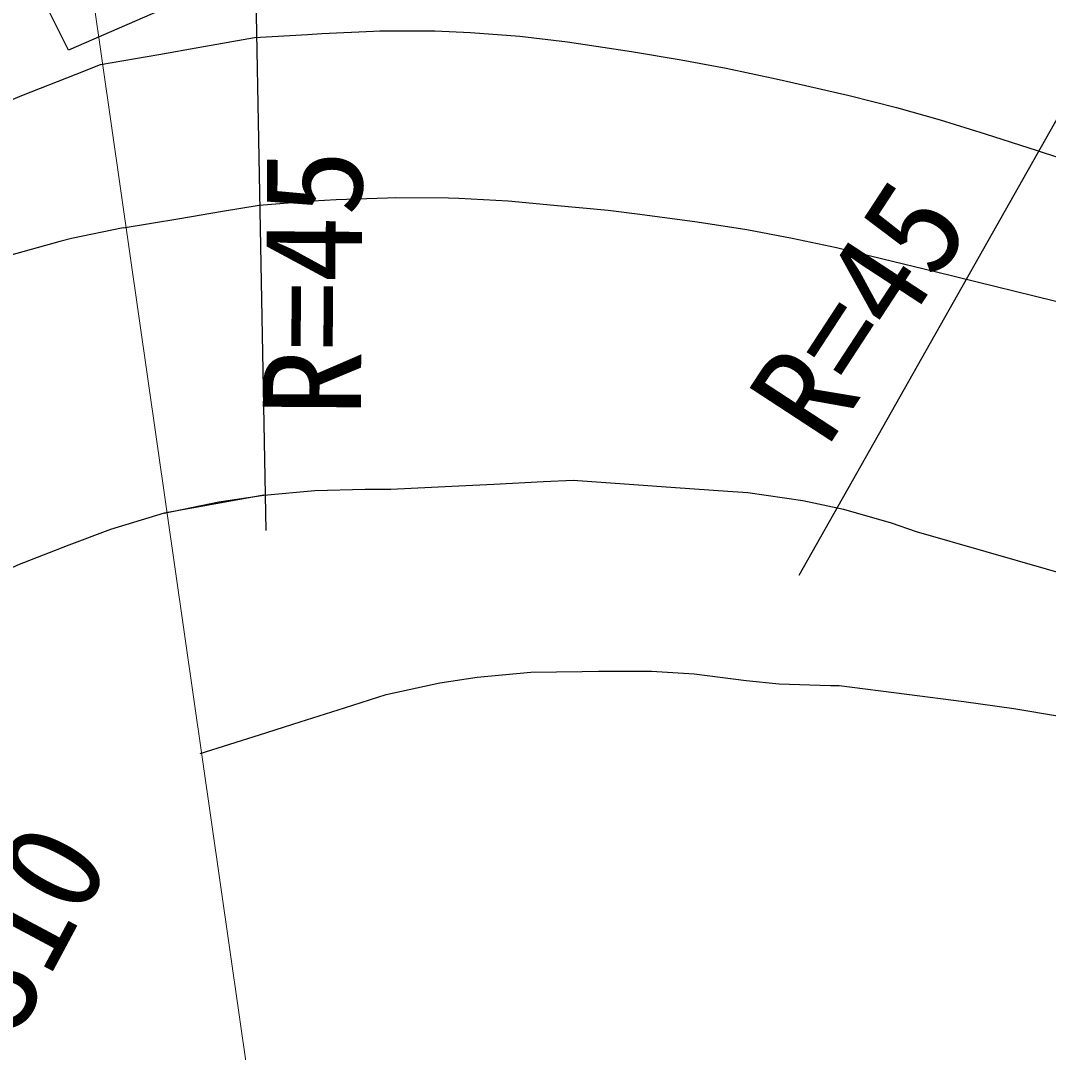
# Model space of a CAD drawing. Units: millimetres, scale not verified. Extents: x 40000 to 680000, y 20000 to 380000.
# Drawn here: x 389100 to 408301, y 280436 to 299710 of the extents above; entities that cross this region are included whole.
import ezdxf
from ezdxf.enums import TextEntityAlignment as Align

# ---------------------------------------------------------------- set-up
doc = ezdxf.new("R2010")
doc.units = ezdxf.units.MM
doc.header["$LTSCALE"] = 1000
for name, color, linetype, lineweight in [('M-BGD', 7, 'Continuous', 25), ('M-BMK-SRVR', 3, 'Continuous', 25), ('M-STR-HTXT', 7, 'Continuous', 13)]:
    doc.layers.add(name, color=color, linetype=linetype, lineweight=lineweight)
doc.styles.add('ＭＳ ゴシック', font='')
doc.styles.get('ＭＳ ゴシック').set_extended_font_data('MS Gothic')

msp = doc.modelspace()

# ---------------------------------------------------------------- linework, layer by layer
at = {"layer": 'M-BGD'}
for p, q in [((389996, 299159), (389139, 300859)), ((391701, 299901), (389996, 299159)), ((393642, 290844), (391779, 290506))]:
    msp.add_line(p, q, dxfattribs=at)
for points in [[(390594, 298888), (391681, 299080), (392449, 299215), (393472, 299396)], [(393472, 299396), (394462, 299453), (394726, 299467), (395693, 299513), (395808, 299518)], [(395808, 299518), (396838, 299519), (397502, 299491), (398429, 299419), (399314, 299311)], [(399314, 299311), (400515, 299131), (401441, 298978), (402279, 298819), (403215, 298622), (403548, 298549), (404582, 298312), (405462, 298088), (406278, 297856), (407123, 297595), (408089, 297281), (409268, 296895), (409390, 296856)], [(383143, 294739), (383988, 295403), (384726, 295934), (384836, 296009), (385676, 296558), (386522, 297057), (386614, 297110), (387517, 297600), (388302, 297970), (389122, 298310), (390135, 298707), (390594, 298888)], [(391017, 295840), (392071, 296015), (392868, 296148), (393557, 296263)], [(393557, 296263), (394558, 296346), (394994, 296370), (395955, 296402), (396106, 296404)], [(396106, 296404), (397094, 296398), (397286, 296392), (398210, 296341), (399060, 296263)], [(399060, 296263), (400076, 296167), (400669, 296094), (401738, 295954), (402665, 295807), (403512, 295648), (404340, 295469), (405211, 295263), (406185, 295022), (407325, 294742), (408035, 294570)], [(391017, 295840), (390050, 295639), (389832, 295586), (388872, 295315)], [(408035, 294570), (409351, 294244), (410525, 293956), (411580, 293698), (412540, 293462), (413427, 293242), (414266, 293029), (415080, 292817), (415892, 292598), (416727, 292364), (417606, 292108), (418555, 291824), (419596, 291502), (419804, 291437), (420781, 291115), (421660, 290821), (422428, 290590), (423466, 290295), (424384, 290037), (425272, 289803), (426216, 289582), (427085, 289405), (428157, 289194), (429119, 289006)], [(396013, 290958), (397158, 291014), (397939, 291053), (398871, 291099), (399424, 291126)], [(399424, 291126), (400556, 291045), (401332, 290990), (402314, 290919), (402683, 290893)], [(391779, 290506), (392803, 290721), (393642, 290844), (394595, 290935), (395535, 290955), (396013, 290958)], [(402683, 290893), (403712, 290747), (404472, 290582), (405365, 290327), (405834, 290167)], [(391779, 290506), (390780, 290202), (390001, 289913), (389042, 289539), (388212, 289143), (387461, 288643), (386696, 288031), (386276, 287542), (385672, 286680), (385185, 285889), (384771, 285039), (384498, 284325), (384204, 283350), (384011, 282435), (383905, 281870), (383710, 280847), (383566, 279936)], [(405834, 290167), (407132, 289792), (408260, 289467), (409253, 289180)], [(395928, 287119), (396933, 287340), (397629, 287446), (398633, 287536), (399589, 287552), (399898, 287555), (400888, 287554), (401685, 287509), (402657, 287385), (403270, 287322), (404229, 287289), (404394, 287288)], [(404394, 287288), (405657, 287128), (406723, 286989), (407653, 286858), (408507, 286718)], [(392456, 286018), (393565, 286370), (394321, 286609), (395153, 286873), (395928, 287119)]]:
    msp.add_lwpolyline(points, dxfattribs=at)
at = {"layer": 'M-BMK-SRVR'}
for p, q in [((393226, 314120), (393682, 290186)), ((403644, 289348), (414679, 308876))]:
    msp.add_line(p, q, dxfattribs=at)
at = {"layer": 'M-STR-HTXT'}
msp.add_line((389292, 308192), (393937, 275913), dxfattribs=at)

# ---------------------------------------------------------------- texts
at = {"layer": 'M-BGD', "style": 'ＭＳ ゴシック'}
msp.add_text('310', height=1833, rotation=61.869, dxfattribs=at).set_placement((390406, 282100), align=Align.BOTTOM_CENTER)
at = {"layer": 'M-BMK-SRVR', "style": 'ＭＳ ゴシック'}
for rotation, p in [(89.65, (396021, 294802)), (56.832, (405984, 293489))]:
    msp.add_text('R=45', height=1833, rotation=rotation, dxfattribs=at).set_placement(p, align=Align.BOTTOM_CENTER)

doc.saveas('drawing.dxf')
